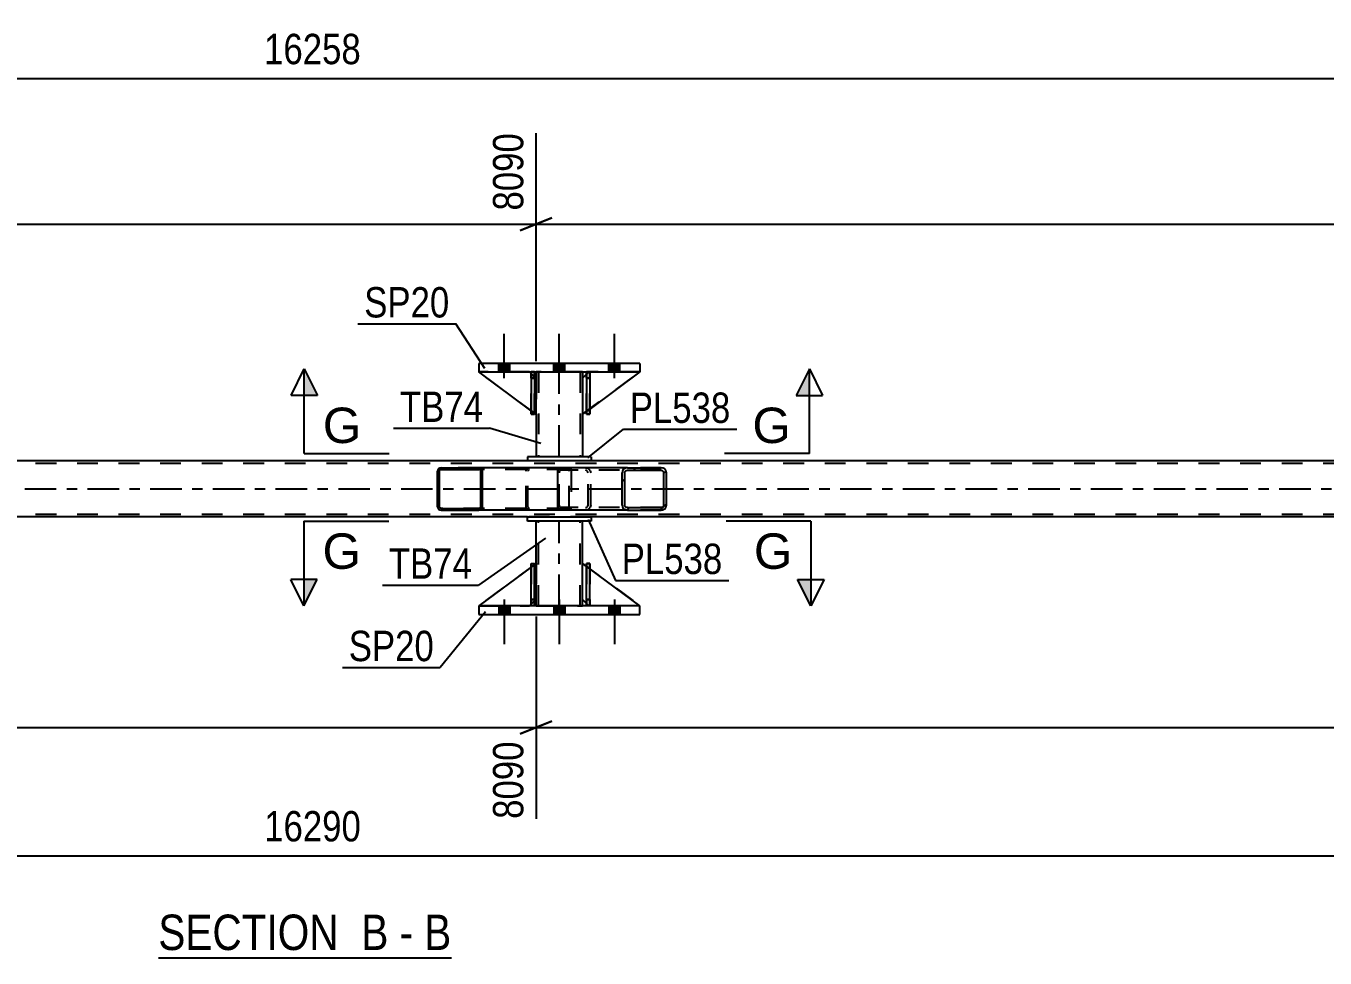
# Model space of a CAD drawing. Header units: millimetres. Extents: x -80 to 761, y -429 to 165.
# Drawn here: x 312.5 to 435.1, y -264.5 to -176.5 of the extents above; entities that cross this region are included whole.
import ezdxf

# ---------------------------------------------------------------- set-up
doc = ezdxf.new("R2010")
doc.units = ezdxf.units.MM
doc.linetypes.add('DXK_LINE_DOT2', pattern=[3.9198, 1.9599, -1.9599])
doc.linetypes.add('DXK_LINE_DOT3', pattern=[5.9187, 2.979, -0.9799, 0.9799, -0.9799])
doc.styles.add('Arial', font='ARIAL.TTF', dxfattribs={"height": 0.2})
doc.styles.add('Arial Narrow', font='ARIALN.TTF', dxfattribs={"height": 0.2})

# ---------------------------------------------------------------- blocks, each defined once
blk = doc.blocks.new('Unknown-814184913-12 - 5260')
at = {"color": 6, "linetype": 'Continuous'}
blk.add_line((325.03, -264.46), (352.68, -264.46), dxfattribs=at)
at = {"color": 0, "linetype": 'Continuous'}
for points in [[(343.14, -263.71), (343.14, -260.21), (325.03, -260.21), (325.03, -263.71)], [(346.75, -263.71), (346.75, -260.21), (344.19, -260.21), (344.19, -263.71)], [(349.07, -263.71), (349.07, -260.21), (347.8, -260.21), (347.8, -263.71)], [(352.68, -263.71), (352.68, -260.21), (350.12, -260.21), (350.12, -263.71)]]:
    blk.add_wipeout(points, dxfattribs=at)
at = {"color": 7, "linetype": 'Continuous', "style": 'Arial Narrow'}
for s, p in [('SECTION ', (325.03, -263.71)), ('B', (344.19, -263.71)), ('B', (350.12, -263.71)), ('-', (347.8, -263.71))]:
    blk.add_text(s, height=3.34, dxfattribs=at).set_placement(p)
blk = doc.blocks.new('Part-814184913-5375 - 5260')
at = {"color": 2, "linetype": 'Continuous'}
for p, q in [((365.42, -209.41), (365.07, -209.76)), ((370.47, -209.16), (365.74, -212.67)), ((365.07, -209.76), (365.07, -213.16)), ((365.42, -212.9), (365.07, -213.16))]:
    blk.add_line(p, q, dxfattribs=at)
at = {"color": 7, "linetype": 'DXK_LINE_DOT2'}
for p, q in [((365.67, -209.16), (365.42, -209.41)), ((370.47, -209.16), (365.67, -209.16)), ((365.74, -212.67), (365.42, -212.9))]:
    blk.add_line(p, q, dxfattribs=at)
blk = doc.blocks.new('Part-814184913-5311 - 5260')
at = {"color": 7, "linetype": 'DXK_LINE_DOT2'}
for p, q in [((365.74, -227.24), (365.42, -227.24)), ((365.42, -230.64), (365.42, -227.24)), ((365.42, -227.24), (365.42, -231.24)), ((365.74, -227.24), (365.74, -230.64)), ((365.74, -231.24), (365.74, -227.24)), ((365.74, -230.64), (365.42, -230.64)), ((365.42, -231.24), (365.42, -230.64)), ((365.74, -231.24), (365.42, -231.24)), ((365.74, -230.64), (365.74, -231.24)), ((365.74, -231.24), (365.74, -231.24))]:
    blk.add_line(p, q, dxfattribs=at)
blk = doc.blocks.new('Part-814184913-5313 - 5260')
at = {"color": 2, "linetype": 'Continuous'}
for p, q in [((365.42, -231.24), (365.42, -227.24)), ((365.42, -227.24), (365.74, -227.24)), ((365.74, -231.24), (365.74, -227.24)), ((365.42, -231.24), (365.42, -231.24)), ((365.74, -231.24), (365.42, -231.24))]:
    blk.add_line(p, q, dxfattribs=at)
at = {"color": 7, "linetype": 'DXK_LINE_DOT2'}
for p, q in [((365.42, -227.24), (365.42, -230.64)), ((365.74, -230.64), (365.74, -227.24)), ((365.42, -230.64), (365.42, -231.24)), ((365.42, -230.64), (365.74, -230.64)), ((365.74, -231.24), (365.74, -230.64)), ((365.74, -231.24), (365.74, -231.24))]:
    blk.add_line(p, q, dxfattribs=at)
blk = doc.blocks.new('Part-814184913-5324 - 5260')
at = {"color": 2, "linetype": 'Continuous'}
for p, q in [((360.67, -209.16), (360.67, -209.76)), ((365.07, -209.16), (365.07, -209.76)), ((360.67, -213.16), (360.67, -217.16)), ((365.07, -213.16), (365.07, -217.16))]:
    blk.add_line(p, q, dxfattribs=at)
at = {"color": 7, "linetype": 'DXK_LINE_DOT2'}
for p, q in [((365.07, -209.16), (360.67, -209.16)), ((360.91, -209.16), (360.91, -217.16)), ((364.83, -209.16), (364.83, -217.16)), ((360.67, -209.76), (360.67, -213.16)), ((365.07, -209.76), (365.07, -213.16)), ((365.07, -217.16), (360.67, -217.16))]:
    blk.add_line(p, q, dxfattribs=at)
at = {"color": 7, "linetype": 'DXK_LINE_DOT3'}
blk.add_line((362.87, -217.16), (362.87, -209.16), dxfattribs=at)
blk = doc.blocks.new('Part-814184913-5329 - 5260')
at = {"color": 2, "linetype": 'Continuous'}
for p, q in [((365.87, -217.16), (359.87, -217.16)), ((359.87, -217.16), (359.87, -217.56)), ((365.87, -217.56), (359.87, -217.56)), ((365.87, -217.16), (365.87, -217.56))]:
    blk.add_line(p, q, dxfattribs=at)
blk = doc.blocks.new('Part-814184913-5334 - 5260')
at = {"color": 2, "linetype": 'Continuous'}
for p, q in [((359.87, -222.84), (365.87, -222.84)), ((359.87, -223.24), (359.87, -222.84)), ((365.87, -222.84), (365.87, -223.24)), ((365.87, -223.24), (359.87, -223.24))]:
    blk.add_line(p, q, dxfattribs=at)
blk = doc.blocks.new('Part-814184913-5339 - 5260')
at = {"color": 2, "linetype": 'Continuous'}
for p, q in [((360.67, -227.24), (360.67, -223.24)), ((365.07, -227.24), (365.07, -223.24)), ((360.67, -231.24), (360.67, -230.64)), ((365.07, -231.24), (365.07, -230.64))]:
    blk.add_line(p, q, dxfattribs=at)
at = {"color": 7, "linetype": 'DXK_LINE_DOT2'}
for p, q in [((365.07, -223.24), (360.67, -223.24)), ((360.91, -231.24), (360.91, -223.24)), ((364.83, -231.24), (364.83, -223.24)), ((360.67, -230.64), (360.67, -227.24)), ((365.07, -230.64), (365.07, -227.24)), ((360.67, -231.24), (365.07, -231.24))]:
    blk.add_line(p, q, dxfattribs=at)
at = {"color": 7, "linetype": 'DXK_LINE_DOT3'}
blk.add_line((362.87, -231.24), (362.87, -223.24), dxfattribs=at)
blk = doc.blocks.new('Part-814184913-5340 - 5260')
at = {"color": 2, "linetype": 'Continuous'}
for p, q in [((365.74, -209.16), (365.42, -209.16)), ((365.42, -209.16), (365.42, -213.16)), ((365.74, -209.16), (365.74, -209.16)), ((365.74, -209.16), (365.74, -213.16)), ((365.74, -213.16), (365.42, -213.16))]:
    blk.add_line(p, q, dxfattribs=at)
at = {"color": 7, "linetype": 'DXK_LINE_DOT2'}
for p, q in [((365.42, -209.76), (365.42, -209.16)), ((365.74, -209.76), (365.74, -209.16)), ((365.74, -209.16), (365.74, -209.16)), ((365.74, -209.76), (365.42, -209.76)), ((365.42, -209.76), (365.42, -213.16)), ((365.74, -213.16), (365.74, -209.76))]:
    blk.add_line(p, q, dxfattribs=at)
blk = doc.blocks.new('Part-814184913-5355 - 5260')
at = {"color": 2, "linetype": 'Continuous'}
for p, q in [((370.47, -208.36), (355.27, -208.36)), ((355.27, -208.36), (355.27, -209.16)), ((370.47, -208.36), (370.47, -209.16)), ((355.27, -209.16), (370.47, -209.16))]:
    blk.add_line(p, q, dxfattribs=at)
blk = doc.blocks.new('Part-814184913-5360 - 5260')
at = {"color": 2, "linetype": 'Continuous'}
for p, q in [((370.47, -231.24), (355.27, -231.24)), ((355.27, -231.24), (355.27, -232.04)), ((370.47, -232.04), (370.47, -231.24)), ((355.27, -232.04), (370.47, -232.04))]:
    blk.add_line(p, q, dxfattribs=at)
blk = doc.blocks.new('Part-814184913-5361 - 5260')
at = {"color": 2, "linetype": 'Continuous'}
for p, q in [((365.07, -230.64), (365.07, -227.24)), ((365.42, -227.51), (365.07, -227.24)), ((370.47, -231.24), (365.74, -227.74)), ((365.42, -231), (365.07, -230.64))]:
    blk.add_line(p, q, dxfattribs=at)
at = {"color": 7, "linetype": 'DXK_LINE_DOT2'}
for p, q in [((365.74, -227.74), (365.42, -227.51)), ((365.67, -231.24), (365.42, -231)), ((370.47, -231.24), (365.67, -231.24)), ((370.47, -231.24), (370.47, -231.24)), ((370.47, -231.24), (370.47, -231.24))]:
    blk.add_line(p, q, dxfattribs=at)
blk = doc.blocks.new('Part-814184913-5362 - 5260')
at = {"color": 7, "linetype": 'DXK_LINE_DOT2'}
for p, q in [((365.07, -230.64), (365.07, -227.24)), ((365.07, -227.24), (370.47, -231.24)), ((365.67, -231.24), (365.07, -230.64)), ((370.47, -231.24), (365.67, -231.24))]:
    blk.add_line(p, q, dxfattribs=at)
blk = doc.blocks.new('Part-814184913-5363 - 5260')
at = {"color": 2, "linetype": 'Continuous'}
for p, q in [((360.22, -227.58), (355.27, -231.24)), ((360.67, -227.24), (360.54, -227.34)), ((360.67, -230.64), (360.67, -227.24)), ((360.22, -231.09), (360.07, -231.24)), ((360.67, -230.64), (360.54, -230.77)), ((360.67, -230.64), (360.67, -230.64))]:
    blk.add_line(p, q, dxfattribs=at)
at = {"color": 7, "linetype": 'DXK_LINE_DOT2'}
for p, q in [((360.54, -227.34), (360.22, -227.58)), ((360.67, -230.64), (360.67, -227.24)), ((355.27, -231.24), (360.07, -231.24)), ((360.67, -230.64), (360.07, -231.24)), ((360.54, -230.77), (360.22, -231.09))]:
    blk.add_line(p, q, dxfattribs=at)
blk = doc.blocks.new('Part-814184913-5366 - 5260')
at = {"linetype": 'Continuous'}
h = blk.add_hatch(dxfattribs=at)
h.set_pattern_fill('', scale=0.7, style=0, pattern_type=0)
h.set_pattern_definition([(45, (372.9407, -218.5008), (-1.57154, 1.57154), [])])
h.paths.add_polyline_path([(372.98, -218.68), (372.94, -218.5), (372.83, -218.35), (372.67, -218.24), (372.48, -218.2), (369.29, -218.2), (369.1, -218.24), (368.94, -218.35), (368.83, -218.5), (368.79, -218.68), (368.79, -221.72), (368.83, -221.91), (368.94, -222.06), (369.1, -222.17), (369.29, -222.2), (372.48, -222.2), (372.67, -222.17), (372.83, -222.06), (372.94, -221.91), (372.98, -221.72)])
h.paths.add_polyline_path([(372.71, -221.82), (372.65, -221.89), (372.57, -221.95), (372.48, -221.96), (369.29, -221.96), (369.2, -221.95), (369.11, -221.89), (369.06, -221.82), (369.04, -221.72), (369.04, -218.68), (369.06, -218.59), (369.11, -218.51), (369.2, -218.46), (369.29, -218.44), (372.48, -218.44), (372.57, -218.46), (372.65, -218.51), (372.71, -218.59), (372.73, -218.68), (372.73, -221.72)])
at = {"color": 2, "linetype": 'Continuous'}
for p, q in [((362.72, -218.68), (362.74, -218.5)), ((362.72, -221.72), (362.72, -218.68)), ((362.74, -218.5), (362.8, -218.35)), ((362.8, -218.35), (362.89, -218.24)), ((362.89, -218.24), (362.99, -218.2)), ((369.29, -218.2), (362.99, -218.2)), ((368.83, -218.5), (368.79, -218.68)), ((368.79, -221.72), (368.79, -218.68)), ((369.04, -218.68), (369.06, -218.59)), ((369.04, -221.72), (369.04, -218.68)), ((369.06, -218.59), (369.11, -218.51)), ((369.29, -218.2), (369.1, -218.24)), ((369.11, -218.51), (369.2, -218.46)), ((369.2, -218.46), (369.29, -218.44)), ((369.29, -218.2), (372.48, -218.2)), ((369.29, -218.44), (372.48, -218.44)), ((372.67, -218.24), (372.48, -218.2)), ((372.48, -218.44), (372.57, -218.46)), ((372.57, -218.46), (372.65, -218.51)), ((372.65, -218.51), (372.71, -218.59)), ((372.71, -218.59), (372.73, -218.68)), ((372.73, -221.72), (372.73, -218.68)), ((372.98, -218.68), (372.94, -218.5)), ((372.98, -221.72), (372.98, -218.68)), ((362.74, -221.91), (362.72, -221.72)), ((368.79, -221.72), (368.83, -221.91)), ((369.06, -221.82), (369.04, -221.72)), ((369.11, -221.89), (369.06, -221.82)), ((372.71, -221.82), (372.65, -221.89)), ((372.73, -221.72), (372.71, -221.82)), ((372.94, -221.91), (372.98, -221.72)), ((362.8, -222.06), (362.74, -221.91)), ((362.89, -222.17), (362.8, -222.06)), ((362.99, -222.2), (362.89, -222.17)), ((369.29, -222.2), (362.99, -222.2)), ((369.1, -222.17), (369.29, -222.2)), ((369.2, -221.95), (369.11, -221.89)), ((369.29, -221.96), (369.2, -221.95)), ((369.29, -221.96), (372.48, -221.96)), ((369.29, -222.2), (372.48, -222.2)), ((372.57, -221.95), (372.48, -221.96)), ((372.48, -222.2), (372.67, -222.17)), ((372.65, -221.89), (372.57, -221.95))]:
    blk.add_line(p, q, dxfattribs=at)
at = {"color": 7, "linetype": 'DXK_LINE_DOT2'}
for p, q in [((362.87, -218.59), (362.86, -218.68)), ((362.86, -221.72), (362.86, -218.68)), ((362.9, -218.51), (362.87, -218.59)), ((362.94, -218.46), (362.9, -218.51)), ((362.99, -218.44), (362.94, -218.46)), ((372.48, -218.44), (362.99, -218.44)), ((363.98, -218.44), (363.98, -218.2)), ((365.33, -218.2), (365.52, -218.24)), ((365.42, -218.46), (365.33, -218.44)), ((365.5, -218.51), (365.42, -218.46)), ((365.56, -218.59), (365.5, -218.51)), ((365.58, -218.68), (365.56, -218.59)), ((365.58, -221.72), (365.58, -218.68)), ((365.79, -218.5), (365.83, -218.68)), ((365.83, -221.72), (365.83, -218.68)), ((372.48, -218.2), (369.29, -218.2)), ((362.86, -221.72), (362.87, -221.82)), ((362.87, -221.82), (362.9, -221.89)), ((365.5, -221.89), (365.56, -221.82)), ((365.56, -221.82), (365.58, -221.72)), ((365.83, -221.72), (365.79, -221.91)), ((362.9, -221.89), (362.94, -221.95)), ((362.94, -221.95), (362.99, -221.96)), ((372.48, -221.96), (362.99, -221.96)), ((363.98, -222.2), (363.98, -221.96)), ((365.33, -221.96), (365.42, -221.95)), ((365.52, -222.17), (365.33, -222.2)), ((365.42, -221.95), (365.5, -221.89)), ((372.48, -222.2), (369.29, -222.2))]:
    blk.add_line(p, q, dxfattribs=at)
for centre, start, end in [((365.34, -218.7), 23.8494, 68.8059), ((365.34, -221.71), 291.1941, 336.1506)]:
    blk.add_arc(centre, 0.492, start, end, dxfattribs=at)
at = {"color": 2, "linetype": 'Continuous'}
for centre, start, end in [((369.28, -218.7), 111.1941, 156.1506), ((372.49, -218.7), 23.8494, 68.8059), ((369.28, -221.71), 203.8494, 248.8059), ((372.49, -221.71), 291.1941, 336.1506)]:
    blk.add_arc(centre, 0.492, start, end, dxfattribs=at)
blk = doc.blocks.new('Part-814184913-5370 - 5260')
at = {"color": 7, "linetype": 'DXK_LINE_DOT2'}
for p, q in [((360.67, -227.24), (355.27, -231.24)), ((360.67, -230.64), (360.67, -227.24)), ((360.67, -227.24), (360.67, -230.64)), ((355.27, -231.24), (360.07, -231.24)), ((360.07, -231.24), (360.67, -230.64)), ((360.67, -230.64), (360.07, -231.24)), ((360.67, -230.64), (360.67, -230.64))]:
    blk.add_line(p, q, dxfattribs=at)
blk = doc.blocks.new('Part-814184913-5371 - 5260')
at = {"color": 2, "linetype": 'Continuous'}
for p, q in [((360.22, -231.24), (360.22, -227.24)), ((360.22, -227.24), (360.54, -227.24)), ((360.54, -231.24), (360.54, -227.24)), ((360.22, -231.24), (360.22, -231.24)), ((360.54, -231.24), (360.22, -231.24))]:
    blk.add_line(p, q, dxfattribs=at)
at = {"color": 7, "linetype": 'DXK_LINE_DOT2'}
for p, q in [((360.22, -227.24), (360.22, -230.64)), ((360.54, -230.64), (360.54, -227.24)), ((360.22, -230.64), (360.22, -231.24)), ((360.22, -230.64), (360.54, -230.64)), ((360.54, -231.24), (360.54, -230.64)), ((360.54, -231.24), (360.54, -231.24))]:
    blk.add_line(p, q, dxfattribs=at)
blk = doc.blocks.new('Part-814184913-5373 - 5260')
at = {"color": 7, "linetype": 'DXK_LINE_DOT2'}
for p, q in [((360.22, -227.24), (360.54, -227.24)), ((360.22, -230.64), (360.22, -227.24)), ((360.22, -227.24), (360.22, -231.24)), ((360.54, -227.24), (360.54, -230.64)), ((360.54, -231.24), (360.54, -227.34)), ((360.54, -230.64), (360.22, -230.64)), ((360.22, -231.24), (360.22, -230.64)), ((360.54, -231.24), (360.22, -231.24)), ((360.54, -230.64), (360.54, -231.24)), ((360.54, -231.24), (360.54, -231.24))]:
    blk.add_line(p, q, dxfattribs=at)
blk = doc.blocks.new('Part-814184913-5396 - 5260')
at = {"color": 7, "linetype": 'DXK_LINE_DOT2'}
for p, q in [((365.42, -209.76), (365.42, -209.16)), ((365.42, -209.16), (365.42, -209.16)), ((365.42, -209.16), (365.42, -213.16)), ((365.74, -209.16), (365.42, -209.16)), ((365.74, -209.76), (365.74, -209.16)), ((365.74, -213.16), (365.74, -209.16)), ((365.42, -213.16), (365.42, -209.76)), ((365.42, -209.76), (365.74, -209.76)), ((365.74, -209.76), (365.74, -213.16)), ((365.42, -213.16), (365.74, -213.16))]:
    blk.add_line(p, q, dxfattribs=at)
blk = doc.blocks.new('Part-814184913-5415 - 5260')
at = {"color": 7, "linetype": 'DXK_LINE_DOT2'}
for p, q in [((365.67, -209.16), (365.07, -209.76)), ((365.07, -213.16), (370.47, -209.16)), ((370.47, -209.16), (365.67, -209.16)), ((365.07, -209.76), (365.07, -213.16))]:
    blk.add_line(p, q, dxfattribs=at)
blk = doc.blocks.new('Part-814184913-5416 - 5260')
at = {"color": 2, "linetype": 'Continuous'}
for p, q in [((360.22, -212.83), (355.27, -209.16)), ((360.22, -209.32), (360.07, -209.16)), ((360.67, -209.76), (360.54, -209.64)), ((360.67, -209.76), (360.67, -209.76)), ((360.67, -213.16), (360.67, -209.76)), ((360.54, -213.07), (360.67, -213.16)), ((360.67, -213.16), (360.67, -213.16))]:
    blk.add_line(p, q, dxfattribs=at)
at = {"color": 7, "linetype": 'DXK_LINE_DOT2'}
for p, q in [((360.07, -209.16), (355.27, -209.16)), ((360.07, -209.16), (360.67, -209.76)), ((360.54, -209.64), (360.22, -209.32)), ((360.67, -209.76), (360.67, -213.16)), ((360.54, -213.07), (360.22, -212.83))]:
    blk.add_line(p, q, dxfattribs=at)
blk = doc.blocks.new('Part-814184913-5417 - 5260')
at = {"color": 7, "linetype": 'DXK_LINE_DOT2'}
for p, q in [((360.67, -213.16), (355.27, -209.16)), ((355.27, -209.16), (360.07, -209.16)), ((360.07, -209.16), (360.67, -209.76)), ((360.67, -209.76), (360.07, -209.16)), ((360.67, -209.76), (360.67, -213.16)), ((360.67, -209.76), (360.67, -209.76)), ((360.67, -209.76), (360.67, -213.16))]:
    blk.add_line(p, q, dxfattribs=at)
blk = doc.blocks.new('Part-814184913-5418 - 5260')
at = {"color": 2, "linetype": 'Continuous'}
for p, q in [((360.54, -209.16), (360.22, -209.16)), ((360.22, -209.16), (360.22, -213.16)), ((360.54, -209.16), (360.54, -209.16)), ((360.54, -209.16), (360.54, -213.16)), ((360.54, -213.16), (360.22, -213.16))]:
    blk.add_line(p, q, dxfattribs=at)
at = {"color": 7, "linetype": 'DXK_LINE_DOT2'}
for p, q in [((360.22, -209.76), (360.22, -209.16)), ((360.54, -209.76), (360.54, -209.16)), ((360.54, -209.16), (360.54, -209.16)), ((360.54, -209.76), (360.22, -209.76)), ((360.22, -209.76), (360.22, -213.16)), ((360.54, -213.16), (360.54, -209.76))]:
    blk.add_line(p, q, dxfattribs=at)
blk = doc.blocks.new('Part-814184913-5420 - 5260')
at = {"color": 7, "linetype": 'DXK_LINE_DOT2'}
for p, q in [((360.22, -209.76), (360.22, -209.16)), ((360.22, -209.16), (360.22, -209.16)), ((360.22, -209.16), (360.22, -213.16)), ((360.54, -209.16), (360.22, -209.16)), ((360.54, -209.76), (360.54, -209.16)), ((360.54, -213.16), (360.54, -209.16)), ((360.22, -213.16), (360.22, -209.76)), ((360.22, -209.76), (360.54, -209.76)), ((360.54, -209.76), (360.54, -213.16)), ((360.22, -213.16), (360.54, -213.16))]:
    blk.add_line(p, q, dxfattribs=at)
blk = doc.blocks.new('Part-814184913-5479 - 5260')
at = {"color": 7, "linetype": 'DXK_LINE_DOT2'}
for p, q in [((628.99, -217.8), (52, -217.8)), ((365.87, -217.56), (359.87, -217.56)), ((628.99, -222.6), (52, -222.6)), ((365.87, -222.84), (359.87, -222.84))]:
    blk.add_line(p, q, dxfattribs=at)
at = {"color": 2, "linetype": 'Continuous'}
for p, q in [((359.87, -217.56), (195.6, -217.56)), ((530.14, -217.56), (365.87, -217.56)), ((359.87, -222.84), (195.6, -222.84)), ((530.14, -222.84), (365.87, -222.84))]:
    blk.add_line(p, q, dxfattribs=at)
at = {"color": 7, "linetype": 'DXK_LINE_DOT3'}
blk.add_line((52, -220.2), (628.99, -220.2), dxfattribs=at)
blk = doc.blocks.new('Part-814184913-5481 - 5260')
at = {"linetype": 'Continuous'}
h = blk.add_hatch(dxfattribs=at)
h.set_pattern_fill('', scale=0.7, style=0, pattern_type=0)
h.set_pattern_definition([(45, (355.6086, -218.402), (-1.57154, 1.57154), [])])
h.paths.add_polyline_path([(355.63, -218.52), (355.61, -218.4), (355.53, -218.3), (355.42, -218.23), (355.29, -218.2), (351.72, -218.2), (351.59, -218.23), (351.48, -218.3), (351.4, -218.4), (351.38, -218.52), (351.38, -221.88), (351.4, -222.01), (351.48, -222.11), (351.59, -222.18), (351.72, -222.2), (355.29, -222.2), (355.42, -222.18), (355.53, -222.11), (355.61, -222.01), (355.63, -221.88)])
h.paths.add_polyline_path([(355.45, -221.95), (355.41, -222), (355.36, -222.03), (355.29, -222.04), (351.72, -222.04), (351.65, -222.03), (351.6, -222), (351.56, -221.95), (351.55, -221.88), (351.55, -218.52), (351.56, -218.46), (351.6, -218.41), (351.65, -218.38), (351.72, -218.36), (355.29, -218.36), (355.36, -218.38), (355.41, -218.41), (355.45, -218.46), (355.46, -218.52), (355.46, -221.88)])
at = {"color": 2, "linetype": 'Continuous'}
for p, q in [((351.4, -218.4), (351.38, -218.52)), ((351.38, -221.88), (351.38, -218.52)), ((351.55, -218.52), (351.56, -218.46)), ((351.55, -221.88), (351.55, -218.52)), ((351.56, -218.46), (351.6, -218.41)), ((351.72, -218.2), (351.59, -218.23)), ((351.6, -218.41), (351.65, -218.38)), ((351.65, -218.38), (351.72, -218.36)), ((351.72, -218.2), (355.29, -218.2)), ((351.72, -218.36), (355.29, -218.36)), ((362.99, -218.2), (355.29, -218.2)), ((355.42, -218.23), (355.29, -218.2)), ((355.29, -218.36), (355.36, -218.38)), ((355.36, -218.38), (355.41, -218.41)), ((355.41, -218.41), (355.45, -218.46)), ((355.45, -218.46), (355.46, -218.52)), ((355.46, -221.88), (355.46, -218.52)), ((355.63, -218.52), (355.61, -218.4)), ((355.63, -221.88), (355.63, -218.52)), ((351.38, -221.88), (351.4, -222.01)), ((351.56, -221.95), (351.55, -221.88)), ((351.6, -222), (351.56, -221.95)), ((351.59, -222.18), (351.72, -222.2)), ((351.65, -222.03), (351.6, -222)), ((351.72, -222.04), (351.65, -222.03)), ((351.72, -222.04), (355.29, -222.04)), ((351.72, -222.2), (355.29, -222.2)), ((355.36, -222.03), (355.29, -222.04)), ((355.29, -222.2), (355.42, -222.18)), ((362.99, -222.2), (355.29, -222.2)), ((355.41, -222), (355.36, -222.03)), ((355.45, -221.95), (355.41, -222)), ((355.46, -221.88), (355.45, -221.95)), ((355.61, -222.01), (355.63, -221.88))]:
    blk.add_line(p, q, dxfattribs=at)
at = {"color": 7, "linetype": 'DXK_LINE_DOT2'}
for p, q in [((355.29, -218.2), (351.72, -218.2)), ((363.64, -218.36), (351.72, -218.36)), ((359.73, -218.52), (359.75, -218.4)), ((359.73, -221.88), (359.73, -218.52)), ((359.91, -218.46), (359.9, -218.52)), ((359.9, -221.88), (359.9, -218.52)), ((359.95, -218.41), (359.91, -218.46)), ((359.94, -218.23), (360.07, -218.2)), ((359.95, -218.41), (359.96, -218.4)), ((359.96, -218.4), (360, -218.38)), ((360, -218.38), (360.07, -218.36)), ((363.64, -218.2), (362.99, -218.2)), ((363.64, -218.2), (363.77, -218.23)), ((363.71, -218.38), (363.64, -218.36)), ((363.76, -218.41), (363.71, -218.38)), ((363.8, -218.46), (363.76, -218.41)), ((363.81, -218.52), (363.8, -218.46)), ((363.81, -221.88), (363.81, -218.52)), ((363.96, -218.4), (363.98, -218.5)), ((363.98, -218.5), (363.98, -218.52)), ((363.98, -218.52), (363.98, -221.88)), ((363.64, -222.04), (351.72, -222.04)), ((355.29, -222.2), (351.72, -222.2)), ((359.75, -222.01), (359.73, -221.88)), ((359.9, -221.88), (359.91, -221.95)), ((359.91, -221.95), (359.95, -222)), ((360.07, -222.2), (359.94, -222.18)), ((359.95, -222), (359.96, -222.01)), ((359.96, -222.01), (360, -222.03)), ((360, -222.03), (360.07, -222.04)), ((363.64, -222.2), (362.99, -222.2)), ((363.64, -222.04), (363.71, -222.03)), ((363.77, -222.18), (363.64, -222.2)), ((363.71, -222.03), (363.76, -222)), ((363.76, -222), (363.8, -221.95)), ((363.8, -221.95), (363.81, -221.88)), ((363.98, -221.88), (363.96, -222.01))]:
    blk.add_line(p, q, dxfattribs=at)
at = {"color": 2, "linetype": 'Continuous'}
for centre, start, end in [((351.71, -218.54), 110.7583, 155.68), ((355.31, -218.54), 24.32, 69.2417), ((351.71, -221.87), 204.32, 249.2417), ((355.31, -221.87), 290.7583, 335.68)]:
    blk.add_arc(centre, 0.331, start, end, dxfattribs=at)
at = {"color": 7, "linetype": 'DXK_LINE_DOT2'}
for centre, start, end in [((360.05, -218.54), 110.7583, 155.68), ((363.66, -218.54), 24.32, 69.2417), ((360.05, -221.87), 204.32, 249.2417), ((363.66, -221.87), 290.7583, 335.68)]:
    blk.add_arc(centre, 0.331, start, end, dxfattribs=at)
blk = doc.blocks.new('Bolt-814184913-5543 - 5260')
at = {"linetype": 'Continuous'}
for points in [[(357.15, -209.16), (358.19, -209.16), (358.19, -208.36), (357.15, -208.36)], [(357.15, -209.16), (358.19, -209.16), (358.19, -208.36), (357.15, -208.36)], [(357.15, -209.16), (358.19, -209.16), (358.19, -208.36), (357.15, -208.36)], [(362.35, -209.16), (363.39, -209.16), (363.39, -208.36), (362.35, -208.36)], [(362.35, -209.16), (363.39, -209.16), (363.39, -208.36), (362.35, -208.36)], [(367.55, -209.16), (368.59, -209.16), (368.59, -208.36), (367.55, -208.36)], [(367.55, -209.16), (368.59, -209.16), (368.59, -208.36), (367.55, -208.36)], [(367.55, -209.16), (368.59, -209.16), (368.59, -208.36), (367.55, -208.36)]]:
    blk.add_hatch(color=1, dxfattribs=at).paths.add_polyline_path(points)
at = {"color": 1, "linetype": 'Continuous'}
for p, q in [((357.67, -209.76), (357.67, -205.56)), ((357.67, -209.76), (357.67, -205.56)), ((357.67, -209.76), (357.67, -205.56)), ((362.87, -209.76), (362.87, -205.56)), ((362.87, -209.76), (362.87, -205.56)), ((368.07, -209.76), (368.07, -205.56)), ((368.07, -209.76), (368.07, -205.56)), ((368.07, -209.76), (368.07, -205.56)), ((357.15, -209.16), (357.15, -208.36)), ((357.15, -209.16), (357.15, -208.36)), ((357.15, -209.16), (357.15, -208.36)), ((358.19, -209.16), (358.19, -208.36)), ((358.19, -209.16), (358.19, -208.36)), ((358.19, -209.16), (358.19, -208.36)), ((362.35, -209.16), (362.35, -208.36)), ((362.35, -209.16), (362.35, -208.36)), ((363.39, -209.16), (363.39, -208.36)), ((363.39, -209.16), (363.39, -208.36)), ((367.55, -209.16), (367.55, -208.36)), ((367.55, -209.16), (367.55, -208.36)), ((367.55, -209.16), (367.55, -208.36)), ((368.59, -209.16), (368.59, -208.36)), ((368.59, -209.16), (368.59, -208.36)), ((368.59, -209.16), (368.59, -208.36))]:
    blk.add_line(p, q, dxfattribs=at)
blk = doc.blocks.new('Bolt-814184913-5544 - 5260')
at = {"linetype": 'Continuous'}
for points in [[(358.19, -231.24), (357.15, -231.24), (357.15, -232.04), (358.19, -232.04)], [(358.19, -231.24), (357.15, -231.24), (357.15, -232.04), (358.19, -232.04)], [(358.19, -231.24), (357.15, -231.24), (357.15, -232.04), (358.19, -232.04)], [(363.39, -231.24), (362.35, -231.24), (362.35, -232.04), (363.39, -232.04)], [(363.39, -231.24), (362.35, -231.24), (362.35, -232.04), (363.39, -232.04)], [(368.59, -231.24), (367.55, -231.24), (367.55, -232.04), (368.59, -232.04)], [(368.59, -231.24), (367.55, -231.24), (367.55, -232.04), (368.59, -232.04)], [(368.59, -231.24), (367.55, -231.24), (367.55, -232.04), (368.59, -232.04)]]:
    blk.add_hatch(color=1, dxfattribs=at).paths.add_polyline_path(points)
at = {"color": 1, "linetype": 'Continuous'}
for p, q in [((357.15, -231.24), (357.15, -232.04)), ((357.15, -231.24), (357.15, -232.04)), ((357.15, -231.24), (357.15, -232.04)), ((357.67, -230.64), (357.67, -234.84)), ((357.67, -230.64), (357.67, -234.84)), ((357.67, -230.64), (357.67, -234.84)), ((358.19, -231.24), (358.19, -232.04)), ((358.19, -231.24), (358.19, -232.04)), ((358.19, -231.24), (358.19, -232.04)), ((362.35, -231.24), (362.35, -232.04)), ((362.35, -231.24), (362.35, -232.04)), ((362.87, -230.64), (362.87, -234.84)), ((362.87, -230.64), (362.87, -234.84)), ((363.39, -231.24), (363.39, -232.04)), ((363.39, -231.24), (363.39, -232.04)), ((367.55, -231.24), (367.55, -232.04)), ((367.55, -231.24), (367.55, -232.04)), ((367.55, -231.24), (367.55, -232.04)), ((368.07, -230.64), (368.07, -234.84)), ((368.07, -230.64), (368.07, -234.84)), ((368.07, -230.64), (368.07, -234.84)), ((368.59, -231.24), (368.59, -232.04)), ((368.59, -231.24), (368.59, -232.04)), ((368.59, -231.24), (368.59, -232.04))]:
    blk.add_line(p, q, dxfattribs=at)
blk = doc.blocks.new('StraightDimension-814184913-5656 - 5260')
at = {"color": 7, "linetype": 'Continuous'}
blk.add_line((39.33, -254.81), (639.85, -254.81), dxfattribs=at)
at = {"color": 0}
blk.add_wipeout([(344.76, -254.06), (344.76, -249.86), (334.42, -249.86), (334.42, -254.06)], dxfattribs=at)
at = {"color": 3, "style": 'Arial Narrow'}
blk.add_text('16290', height=2.863, dxfattribs=at).set_placement((335.02, -253.46))
blk = doc.blocks.new('StraightDimension-814184913-5698 - 5260')
at = {"color": 7, "linetype": 'Continuous'}
for p, q in [((360.67, -232.24), (360.67, -251.33)), ((190.4, -242.72), (360.67, -242.72)), ((359.17, -243.32), (362.17, -242.12))]:
    blk.add_line(p, q, dxfattribs=at)
at = {"color": 0, "linetype": 'Continuous'}
blk.add_wipeout([(360.07, -243.42), (355.87, -243.42), (355.87, -251.93), (360.07, -251.93)], dxfattribs=at)
at = {"color": 3, "linetype": 'Continuous', "style": 'Arial Narrow'}
blk.add_text('8090', height=2.863, rotation=90.0002, dxfattribs=at).set_placement((359.47, -251.33))
blk = doc.blocks.new('StraightDimension-814184913-5709 - 5260')
at = {"color": 7, "linetype": 'Continuous'}
for p, q in [((360.67, -232.24), (360.67, -251.33)), ((362.17, -242.12), (359.17, -243.32)), ((360.67, -242.72), (530.94, -242.72))]:
    blk.add_line(p, q, dxfattribs=at)
blk = doc.blocks.new('StraightDimension-814184913-5727 - 5260')
at = {"color": 7, "linetype": 'Continuous'}
for p, q in [((360.67, -208.16), (360.67, -186.62)), ((359.17, -195.83), (362.17, -194.63)), ((190.4, -195.23), (360.67, -195.23))]:
    blk.add_line(p, q, dxfattribs=at)
at = {"color": 0, "linetype": 'Continuous'}
blk.add_wipeout([(360.07, -186.02), (355.87, -186.02), (355.87, -194.53), (360.07, -194.53)], dxfattribs=at)
at = {"color": 3, "linetype": 'Continuous', "style": 'Arial Narrow'}
blk.add_text('8090', height=2.863, rotation=90.0002, dxfattribs=at).set_placement((359.47, -193.93))
blk = doc.blocks.new('StraightDimension-814184913-5732 - 5260')
at = {"color": 7, "linetype": 'Continuous'}
for p, q in [((360.67, -208.16), (360.67, -186.62)), ((362.17, -194.63), (359.17, -195.83)), ((360.67, -195.23), (530.94, -195.23))]:
    blk.add_line(p, q, dxfattribs=at)
blk = doc.blocks.new('StraightDimension-814184913-15361 - 5260')
at = {"color": 7, "linetype": 'Continuous'}
blk.add_line((39.96, -181.47), (639.21, -181.47), dxfattribs=at)
at = {"color": 0}
blk.add_wipeout([(344.76, -180.72), (344.76, -176.52), (334.41, -176.52), (334.41, -180.72)], dxfattribs=at)
at = {"color": 3, "style": 'Arial Narrow'}
blk.add_text('16258', height=2.863, dxfattribs=at).set_placement((335.01, -180.12))
blk = doc.blocks.new('Mark-814184913-5320 - 5260')
at = {"color": 0}
blk.add_wipeout([(355.69, -213.88), (355.69, -210.88), (347.83, -210.88), (347.83, -213.88)], dxfattribs=at)
blk.add_wipeout([(355.69, -213.88), (355.69, -210.88), (347.83, -210.88), (347.83, -213.88)], dxfattribs=at)
at = {"color": 30, "linetype": 'Continuous'}
for p in [(347.23, -214.48), (361.12, -215.92)]:
    blk.add_line(p, (356.29, -214.48), dxfattribs=at)
at = {"color": 3, "style": 'Arial Narrow'}
blk.add_text('TB74', height=2.863, dxfattribs=at).set_placement((347.83, -213.88))
blk = doc.blocks.new('Mark-814184913-5325 - 5260')
at = {"color": 0}
blk.add_wipeout([(379.03, -213.97), (379.03, -210.97), (369.52, -210.97), (369.52, -213.97)], dxfattribs=at)
blk.add_wipeout([(379.03, -213.97), (379.03, -210.97), (369.52, -210.97), (369.52, -213.97)], dxfattribs=at)
at = {"color": 30, "linetype": 'Continuous'}
for p, q in [((365.56, -217.26), (368.92, -214.57)), ((368.92, -214.57), (379.63, -214.57))]:
    blk.add_line(p, q, dxfattribs=at)
at = {"color": 3, "style": 'Arial Narrow'}
blk.add_text('PL538', height=2.863, dxfattribs=at).set_placement((369.52, -213.97))
blk = doc.blocks.new('Mark-814184913-5330 - 5260')
at = {"color": 0}
blk.add_wipeout([(378.26, -228.23), (378.26, -225.23), (368.76, -225.23), (368.76, -228.23)], dxfattribs=at)
blk.add_wipeout([(378.26, -228.23), (378.26, -225.23), (368.76, -225.23), (368.76, -228.23)], dxfattribs=at)
at = {"color": 30, "linetype": 'Continuous'}
for p, q in [((365.6, -223.08), (368.16, -228.83)), ((368.16, -228.83), (378.86, -228.83))]:
    blk.add_line(p, q, dxfattribs=at)
at = {"color": 3, "style": 'Arial Narrow'}
blk.add_text('PL538', height=2.863, dxfattribs=at).set_placement((368.76, -228.23))
blk = doc.blocks.new('Mark-814184913-5335 - 5260')
at = {"color": 0}
blk.add_wipeout([(354.63, -228.68), (354.63, -225.68), (346.78, -225.68), (346.78, -228.68)], dxfattribs=at)
blk.add_wipeout([(354.63, -228.68), (354.63, -225.68), (346.78, -225.68), (346.78, -228.68)], dxfattribs=at)
at = {"color": 30, "linetype": 'Continuous'}
for p in [(361.56, -224.86), (346.18, -229.28)]:
    blk.add_line(p, (355.23, -229.28), dxfattribs=at)
at = {"color": 3, "style": 'Arial Narrow'}
blk.add_text('TB74', height=2.863, dxfattribs=at).set_placement((346.78, -228.68))
blk = doc.blocks.new('Mark-814184913-5351 - 5260')
at = {"color": 0}
blk.add_wipeout([(352.49, -204.02), (352.49, -201.02), (344.46, -201.02), (344.46, -204.02)], dxfattribs=at)
blk.add_wipeout([(352.49, -204.02), (352.49, -201.02), (344.46, -201.02), (344.46, -204.02)], dxfattribs=at)
at = {"color": 30, "linetype": 'Continuous'}
for p in [(343.86, -204.62), (355.84, -208.83)]:
    blk.add_line(p, (353.09, -204.62), dxfattribs=at)
at = {"color": 3, "style": 'Arial Narrow'}
blk.add_text('SP20', height=2.863, dxfattribs=at).set_placement((344.46, -204.02))
blk = doc.blocks.new('Mark-814184913-5356 - 5260')
at = {"color": 0}
blk.add_wipeout([(351.04, -236.45), (351.04, -233.45), (343, -233.45), (343, -236.45)], dxfattribs=at)
blk.add_wipeout([(351.04, -236.45), (351.04, -233.45), (343, -233.45), (343, -236.45)], dxfattribs=at)
at = {"color": 30, "linetype": 'Continuous'}
for p in [(355.91, -231.8), (342.4, -237.05)]:
    blk.add_line(p, (351.64, -237.05), dxfattribs=at)
at = {"color": 3, "style": 'Arial Narrow'}
blk.add_text('SP20', height=2.863, dxfattribs=at).set_placement((343, -236.45))
blk = doc.blocks.new('SectionMark-814184913-5749 - 5260')
at = {"linetype": 'Continuous'}
for points in [[(340.05, -211.37), (338.8, -211.37), (338.8, -208.87)], [(386.47, -211.37), (385.22, -211.37), (386.47, -208.87)]]:
    blk.add_hatch(color=6, dxfattribs=at).paths.add_polyline_path(points)
at = {"color": 6, "linetype": 'Continuous'}
for p, q in [((337.55, -211.37), (338.8, -208.87)), ((338.8, -216.87), (338.8, -208.87)), ((338.8, -208.87), (340.05, -211.37)), ((386.47, -208.87), (385.22, -211.37)), ((386.47, -216.87), (386.47, -208.87)), ((386.47, -208.87), (387.72, -211.37)), ((340.05, -211.37), (337.55, -211.37)), ((385.22, -211.37), (387.72, -211.37)), ((338.8, -216.87), (346.8, -216.87)), ((386.47, -216.87), (378.47, -216.87))]:
    blk.add_line(p, q, dxfattribs=at)
at = {"color": 0, "linetype": 'Continuous'}
for points in [[(344.18, -215.87), (344.18, -212.37), (340.55, -212.37), (340.55, -215.87)], [(384.72, -215.87), (384.72, -212.37), (381.09, -212.37), (381.09, -215.87)]]:
    blk.add_wipeout(points, dxfattribs=at)
at = {"color": 3, "linetype": 'Continuous', "style": 'Arial'}
for p in [(340.55, -215.87), (381.09, -215.87)]:
    blk.add_text('G', height=3.34, dxfattribs=at).set_placement(p)
blk = doc.blocks.new('SectionMark-814184913-5751 - 5260')
at = {"linetype": 'Continuous'}
for points in [[(338.77, -228.74), (340.02, -228.74), (338.77, -231.24)], [(385.36, -228.74), (386.61, -228.74), (386.61, -231.24)]]:
    blk.add_hatch(color=6, dxfattribs=at).paths.add_polyline_path(points)
at = {"color": 6, "linetype": 'Continuous'}
for p, q in [((338.77, -223.24), (346.77, -223.24)), ((338.77, -223.24), (338.77, -231.24)), ((386.61, -223.24), (378.61, -223.24)), ((386.61, -223.24), (386.61, -231.24)), ((338.77, -231.24), (337.52, -228.74)), ((340.02, -228.74), (337.52, -228.74)), ((338.77, -231.24), (340.02, -228.74)), ((385.36, -228.74), (387.86, -228.74)), ((386.61, -231.24), (385.36, -228.74)), ((387.86, -228.74), (386.61, -231.24))]:
    blk.add_line(p, q, dxfattribs=at)
at = {"color": 0, "linetype": 'Continuous'}
for points in [[(344.15, -227.74), (344.15, -224.24), (340.52, -224.24), (340.52, -227.74)], [(384.86, -227.74), (384.86, -224.24), (381.23, -224.24), (381.23, -227.74)]]:
    blk.add_wipeout(points, dxfattribs=at)
at = {"color": 3, "linetype": 'Continuous', "style": 'Arial'}
for p in [(340.52, -227.74), (381.23, -227.74)]:
    blk.add_text('G', height=3.34, dxfattribs=at).set_placement(p)

msp = doc.modelspace()

# ---------------------------------------------------------------- block references
for name in ['Bolt-814184913-5543 - 5260', 'Part-814184913-5355 - 5260', 'Part-814184913-5416 - 5260', 'Part-814184913-5417 - 5260', 'Part-814184913-5418 - 5260', 'Part-814184913-5420 - 5260', 'Part-814184913-5324 - 5260', 'Part-814184913-5375 - 5260', 'Part-814184913-5415 - 5260', 'Part-814184913-5340 - 5260', 'Part-814184913-5396 - 5260', 'Part-814184913-5479 - 5260', 'Part-814184913-5329 - 5260', 'Part-814184913-5481 - 5260', 'Part-814184913-5366 - 5260', 'Part-814184913-5334 - 5260', 'Part-814184913-5339 - 5260', 'Part-814184913-5363 - 5260', 'Part-814184913-5370 - 5260', 'Part-814184913-5371 - 5260', 'Part-814184913-5373 - 5260', 'Part-814184913-5361 - 5260', 'Part-814184913-5362 - 5260', 'Part-814184913-5311 - 5260', 'Part-814184913-5313 - 5260', 'Part-814184913-5360 - 5260', 'Bolt-814184913-5544 - 5260', 'Unknown-814184913-12 - 5260']:
    msp.add_blockref(name, (0, 0))

# ---------------------------------------------------------------- next in the draw order: block references
for name in ['StraightDimension-814184913-5727 - 5260', 'StraightDimension-814184913-5656 - 5260']:
    msp.add_blockref(name, (0, 0))

# ---------------------------------------------------------------- next in the draw order: block references
for name in ['StraightDimension-814184913-5732 - 5260', 'Mark-814184913-5330 - 5260', 'Mark-814184913-5335 - 5260', 'StraightDimension-814184913-5698 - 5260']:
    msp.add_blockref(name, (0, 0))

# ---------------------------------------------------------------- next in the draw order: block references
for name in ['StraightDimension-814184913-15361 - 5260', 'Mark-814184913-5356 - 5260', 'StraightDimension-814184913-5709 - 5260']:
    msp.add_blockref(name, (0, 0))

# ---------------------------------------------------------------- next in the draw order: block references
for name in ['Mark-814184913-5351 - 5260', 'Mark-814184913-5320 - 5260', 'Mark-814184913-5325 - 5260', 'SectionMark-814184913-5751 - 5260']:
    msp.add_blockref(name, (0, 0))

# ---------------------------------------------------------------- next in the draw order: block references
msp.add_blockref('SectionMark-814184913-5749 - 5260', (0, 0))

doc.saveas('drawing.dxf')
